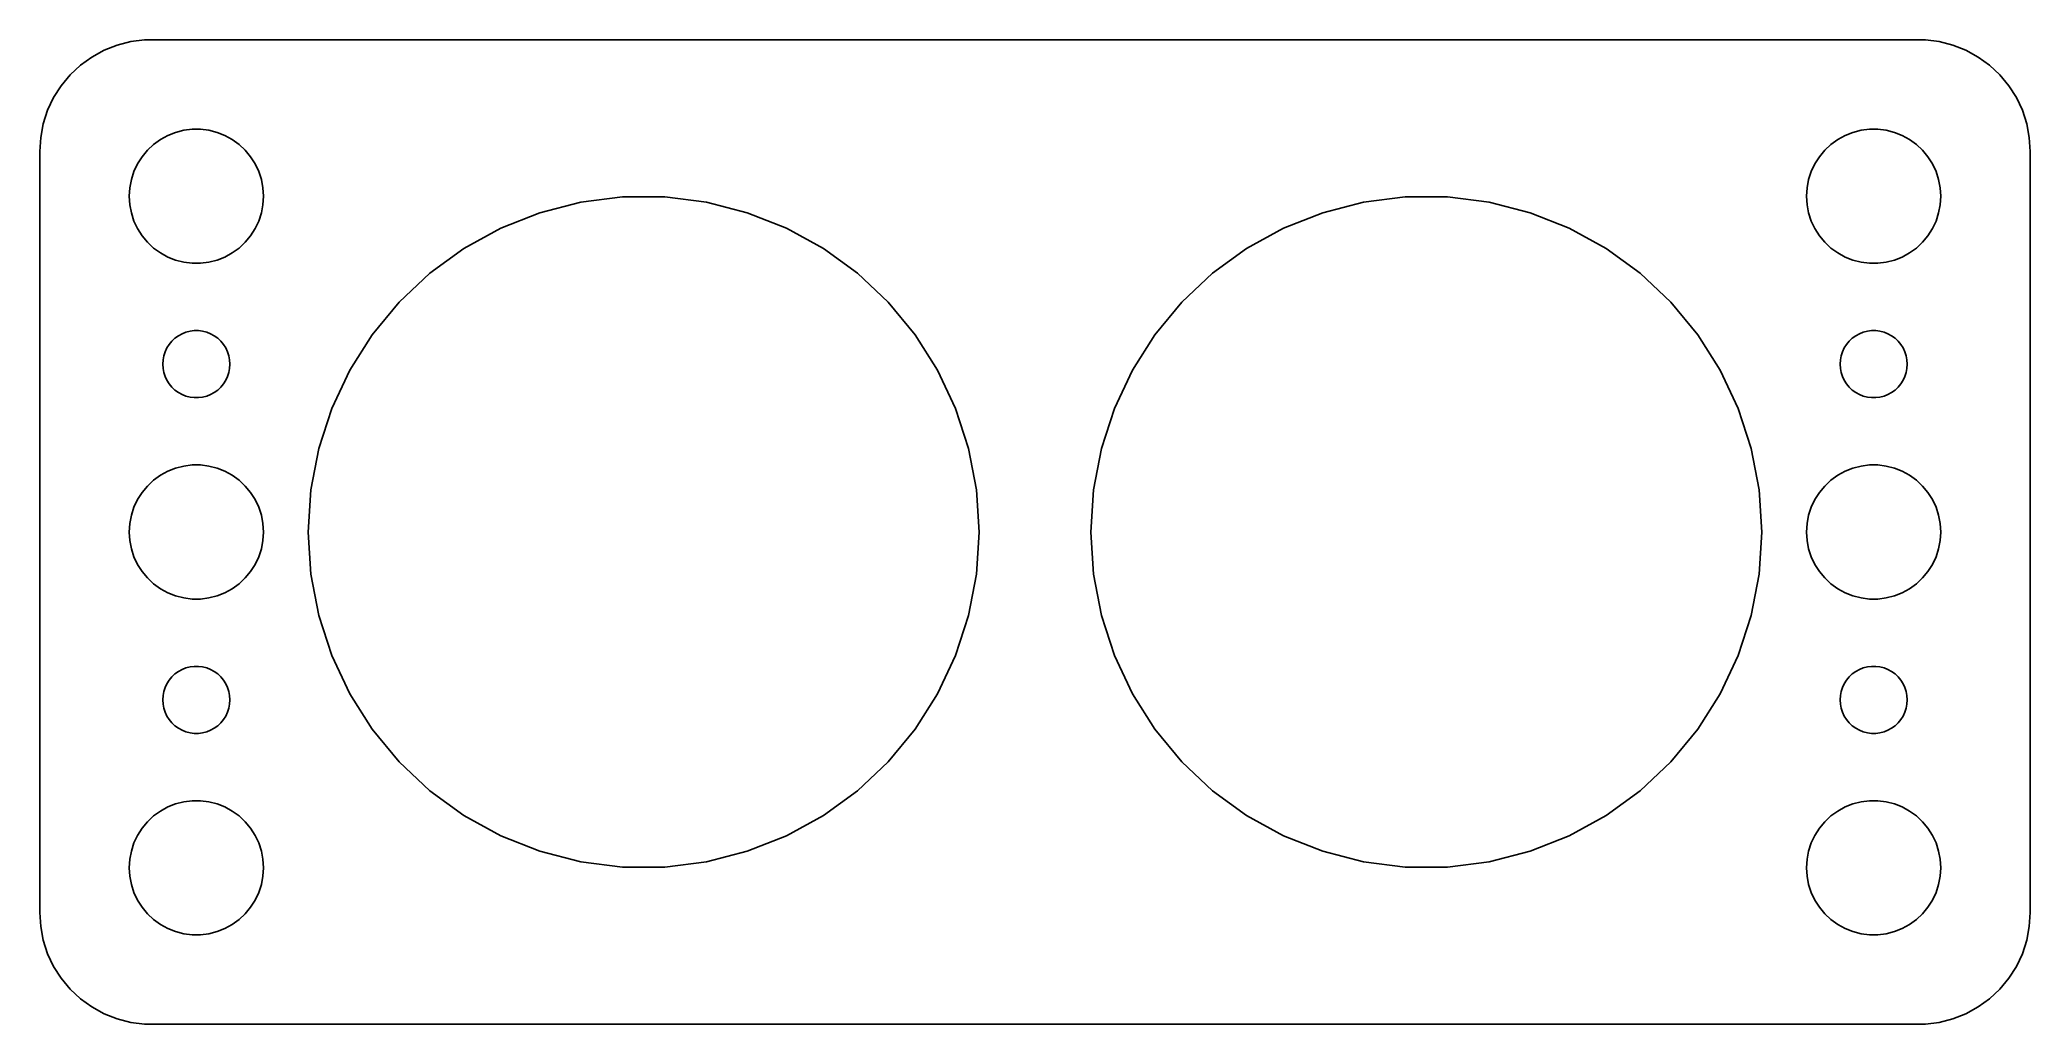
# Model space of a CAD drawing. Header units: metres. Extents: x -44.5 to 44.5, y -22 to 22.
import ezdxf

# ---------------------------------------------------------------- set-up
doc = ezdxf.new("R2010")
doc.units = ezdxf.units.M

msp = doc.modelspace()

# ---------------------------------------------------------------- linework, layer by layer
for p, q in [((-41.6289, 21.5241), (-42.1791, 21.2216)), ((-41.0451, 21.7553), (-41.6289, 21.5241)), ((-40.4369, 21.9114), (-41.0451, 21.7553)), ((-39.8139, 21.9901), (-40.4369, 21.9114)), ((39.8139, 21.9901), (-39.8139, 21.9901)), ((40.4369, 21.9114), (39.8139, 21.9901)), ((41.0451, 21.7553), (40.4369, 21.9114)), ((41.6289, 21.5241), (41.0451, 21.7553)), ((42.1791, 21.2216), (41.6289, 21.5241)), ((-42.6871, 20.8526), (-43.1448, 20.4227)), ((-42.1791, 21.2216), (-42.6871, 20.8526)), ((42.6871, 20.8526), (42.1791, 21.2216)), ((43.1448, 20.4227), (42.6871, 20.8526)), ((-43.5451, 19.9389), (-43.8815, 19.4088)), ((-43.1448, 20.4227), (-43.5451, 19.9389)), ((43.5451, 19.9389), (43.1448, 20.4227)), ((43.8815, 19.4088), (43.5451, 19.9389)), ((-44.1489, 18.8406), (-44.3429, 18.2434)), ((-43.8815, 19.4088), (-44.1489, 18.8406)), ((44.1489, 18.8406), (43.8815, 19.4088)), ((44.3429, 18.2434), (44.1489, 18.8406)), ((-44.3429, 18.2434), (-44.4606, 17.6267)), ((-38.7773, 17.7145), (-38.427, 17.8532)), ((-38.427, 17.8532), (-38.0621, 17.9469)), ((-38.0621, 17.9469), (-37.6884, 17.9941)), ((-37.6884, 17.9941), (-37.3116, 17.9941)), ((-37.3116, 17.9941), (-36.9379, 17.9469)), ((-36.9379, 17.9469), (-36.5729, 17.8532)), ((-36.5729, 17.8532), (-36.2227, 17.7145)), ((36.2227, 17.7145), (36.5729, 17.8532)), ((36.5729, 17.8532), (36.9379, 17.9469)), ((36.9379, 17.9469), (37.3116, 17.9941)), ((37.3116, 17.9941), (37.6884, 17.9941)), ((37.6884, 17.9941), (38.0621, 17.9469)), ((38.0621, 17.9469), (38.427, 17.8532)), ((38.427, 17.8532), (38.7773, 17.7145)), ((44.4606, 17.6267), (44.3429, 18.2434)), ((-44.4606, 17.6267), (-44.5, 17)), ((-44.5, 17), (-44.5, -17)), ((-39.927, 16.7634), (-39.6869, 17.0536)), ((-39.6869, 17.0536), (-39.4123, 17.3115)), ((-39.4123, 17.3115), (-39.1075, 17.533)), ((-39.1075, 17.533), (-38.7773, 17.7145)), ((-36.2227, 17.7145), (-35.8925, 17.533)), ((-35.8925, 17.533), (-35.5877, 17.3115)), ((-35.5877, 17.3115), (-35.3131, 17.0536)), ((-35.3131, 17.0536), (-35.0729, 16.7634)), ((35.0729, 16.7634), (35.3131, 17.0536)), ((35.3131, 17.0536), (35.5877, 17.3115)), ((35.5877, 17.3115), (35.8925, 17.533)), ((35.8925, 17.533), (36.2227, 17.7145)), ((38.7773, 17.7145), (39.1075, 17.533)), ((39.1075, 17.533), (39.4123, 17.3115)), ((39.4123, 17.3115), (39.6869, 17.0536)), ((39.6869, 17.0536), (39.927, 16.7634)), ((44.5, 17), (44.4606, 17.6267)), ((44.5, -17), (44.5, 17)), ((-40.4057, 15.7461), (-40.2893, 16.1044)), ((-40.2893, 16.1044), (-40.1289, 16.4453)), ((-40.1289, 16.4453), (-39.927, 16.7634)), ((-35.0729, 16.7634), (-34.8711, 16.4453)), ((-34.8711, 16.4453), (-34.7107, 16.1044)), ((-34.7107, 16.1044), (-34.5942, 15.7461)), ((34.5942, 15.7461), (34.7107, 16.1044)), ((34.7107, 16.1044), (34.8711, 16.4453)), ((34.8711, 16.4453), (35.0729, 16.7634)), ((39.927, 16.7634), (40.1289, 16.4453)), ((40.1289, 16.4453), (40.2893, 16.1044)), ((40.2893, 16.1044), (40.4057, 15.7461)), ((-40.5, 15), (-40.4763, 15.376)), ((-40.4763, 15.376), (-40.4057, 15.7461)), ((-34.5942, 15.7461), (-34.5237, 15.376)), ((-34.5237, 15.376), (-34.5, 15)), ((34.5, 15), (34.5237, 15.376)), ((34.5237, 15.376), (34.5942, 15.7461)), ((40.4057, 15.7461), (40.4763, 15.376)), ((40.4763, 15.376), (40.5, 15)), ((-40.4763, 14.624), (-40.5, 15)), ((-40.4057, 14.2539), (-40.4763, 14.624)), ((-40.2893, 13.8956), (-40.4057, 14.2539)), ((-34.5942, 14.2539), (-34.7107, 13.8956)), ((-34.5237, 14.624), (-34.5942, 14.2539)), ((-34.5, 15), (-34.5237, 14.624)), ((-23.8867, 13.5724), (-22.1353, 14.2658)), ((-22.1353, 14.2658), (-20.3107, 14.7343)), ((-20.3107, 14.7343), (-18.4418, 14.9704)), ((-18.4418, 14.9704), (-16.5581, 14.9704)), ((-16.5581, 14.9704), (-14.6893, 14.7343)), ((-14.6893, 14.7343), (-12.8647, 14.2658)), ((-12.8647, 14.2658), (-11.1133, 13.5724)), ((11.1133, 13.5724), (12.8647, 14.2658)), ((12.8647, 14.2658), (14.6893, 14.7343)), ((14.6893, 14.7343), (16.5581, 14.9704)), ((16.5581, 14.9704), (18.4418, 14.9704)), ((18.4418, 14.9704), (20.3107, 14.7343)), ((20.3107, 14.7343), (22.1353, 14.2658)), ((22.1353, 14.2658), (23.8867, 13.5724)), ((34.5237, 14.624), (34.5, 15)), ((34.5942, 14.2539), (34.5237, 14.624)), ((34.7107, 13.8956), (34.5942, 14.2539)), ((40.4057, 14.2539), (40.2893, 13.8956)), ((40.4763, 14.624), (40.4057, 14.2539)), ((40.5, 15), (40.4763, 14.624)), ((-40.1289, 13.5547), (-40.2893, 13.8956)), ((-39.927, 13.2366), (-40.1289, 13.5547)), ((-34.8711, 13.5547), (-35.0729, 13.2366)), ((-34.7107, 13.8956), (-34.8711, 13.5547)), ((-25.5374, 12.6649), (-23.8867, 13.5724)), ((-11.1133, 13.5724), (-9.46259, 12.6649)), ((9.46259, 12.6649), (11.1133, 13.5724)), ((23.8867, 13.5724), (25.5374, 12.6649)), ((34.8711, 13.5547), (34.7107, 13.8956)), ((35.0729, 13.2366), (34.8711, 13.5547)), ((40.1289, 13.5547), (39.927, 13.2366)), ((40.2893, 13.8956), (40.1289, 13.5547)), ((-39.6869, 12.9464), (-39.927, 13.2366)), ((-39.4123, 12.6884), (-39.6869, 12.9464)), ((-39.1075, 12.467), (-39.4123, 12.6884)), ((-38.7773, 12.2855), (-39.1075, 12.467)), ((-35.8925, 12.467), (-36.2227, 12.2855)), ((-35.5877, 12.6884), (-35.8925, 12.467)), ((-35.3131, 12.9464), (-35.5877, 12.6884)), ((-35.0729, 13.2366), (-35.3131, 12.9464)), ((-27.0614, 11.5577), (-25.5374, 12.6649)), ((-9.46259, 12.6649), (-7.93863, 11.5577)), ((7.93863, 11.5577), (9.46259, 12.6649)), ((25.5374, 12.6649), (27.0614, 11.5577)), ((35.3131, 12.9464), (35.0729, 13.2366)), ((35.5877, 12.6884), (35.3131, 12.9464)), ((35.8925, 12.467), (35.5877, 12.6884)), ((36.2227, 12.2855), (35.8925, 12.467)), ((39.1075, 12.467), (38.7773, 12.2855)), ((39.4123, 12.6884), (39.1075, 12.467)), ((39.6869, 12.9464), (39.4123, 12.6884)), ((39.927, 13.2366), (39.6869, 12.9464)), ((-38.427, 12.1468), (-38.7773, 12.2855)), ((-38.0621, 12.0531), (-38.427, 12.1468)), ((-37.6884, 12.0059), (-38.0621, 12.0531)), ((-37.3116, 12.0059), (-37.6884, 12.0059)), ((-36.9379, 12.0531), (-37.3116, 12.0059)), ((-36.5729, 12.1468), (-36.9379, 12.0531)), ((-36.2227, 12.2855), (-36.5729, 12.1468)), ((36.5729, 12.1468), (36.2227, 12.2855)), ((36.9379, 12.0531), (36.5729, 12.1468)), ((37.3116, 12.0059), (36.9379, 12.0531)), ((37.6884, 12.0059), (37.3116, 12.0059)), ((38.0621, 12.0531), (37.6884, 12.0059)), ((38.427, 12.1468), (38.0621, 12.0531)), ((38.7773, 12.2855), (38.427, 12.1468)), ((-28.4345, 10.2682), (-27.0614, 11.5577)), ((-7.93863, 11.5577), (-6.56546, 10.2682)), ((6.56546, 10.2682), (7.93863, 11.5577)), ((27.0614, 11.5577), (28.4345, 10.2682)), ((-29.6353, 8.81677), (-28.4345, 10.2682)), ((-6.56546, 10.2682), (-5.36473, 8.81677)), ((5.36473, 8.81677), (6.56546, 10.2682)), ((28.4345, 10.2682), (29.6353, 8.81677)), ((-38.1387, 8.85724), (-37.9635, 8.92657)), ((-37.9635, 8.92657), (-37.7811, 8.97342)), ((-37.7811, 8.97342), (-37.5942, 8.99704)), ((-37.5942, 8.99704), (-37.4058, 8.99704)), ((-37.4058, 8.99704), (-37.2189, 8.97342)), ((-37.2189, 8.97342), (-37.0365, 8.92657)), ((-37.0365, 8.92657), (-36.8613, 8.85724)), ((36.8613, 8.85724), (37.0365, 8.92657)), ((37.0365, 8.92657), (37.2189, 8.97342)), ((37.2189, 8.97342), (37.4058, 8.99704)), ((37.4058, 8.99704), (37.5942, 8.99704)), ((37.5942, 8.99704), (37.7811, 8.97342)), ((37.7811, 8.97342), (37.9635, 8.92657)), ((37.9635, 8.92657), (38.1387, 8.85724)), ((-38.9529, 7.87303), (-38.8947, 8.05219)), ((-38.8947, 8.05219), (-38.8145, 8.22263)), ((-38.8145, 8.22263), (-38.7135, 8.38167)), ((-38.7135, 8.38167), (-38.5934, 8.52681)), ((-38.5934, 8.52681), (-38.4561, 8.65576)), ((-38.4561, 8.65576), (-38.3037, 8.76648)), ((-38.3037, 8.76648), (-38.1387, 8.85724)), ((-36.8613, 8.85724), (-36.6963, 8.76648)), ((-36.6963, 8.76648), (-36.5439, 8.65576)), ((-36.5439, 8.65576), (-36.4065, 8.52681)), ((-36.4065, 8.52681), (-36.2865, 8.38167)), ((-36.2865, 8.38167), (-36.1855, 8.22263)), ((-36.1855, 8.22263), (-36.1053, 8.05219)), ((-36.1053, 8.05219), (-36.0471, 7.87303)), ((-30.6446, 7.2263), (-29.6353, 8.81677)), ((-5.36473, 8.81677), (-4.35539, 7.2263)), ((4.35539, 7.2263), (5.36473, 8.81677)), ((29.6353, 8.81677), (30.6446, 7.2263)), ((36.0471, 7.87303), (36.1053, 8.05219)), ((36.1053, 8.05219), (36.1855, 8.22263)), ((36.1855, 8.22263), (36.2865, 8.38167)), ((36.2865, 8.38167), (36.4065, 8.52681)), ((36.4065, 8.52681), (36.5439, 8.65576)), ((36.5439, 8.65576), (36.6963, 8.76648)), ((36.6963, 8.76648), (36.8613, 8.85724)), ((38.1387, 8.85724), (38.3037, 8.76648)), ((38.3037, 8.76648), (38.4561, 8.65576)), ((38.4561, 8.65576), (38.5934, 8.52681)), ((38.5934, 8.52681), (38.7135, 8.38167)), ((38.7135, 8.38167), (38.8145, 8.22263)), ((38.8145, 8.22263), (38.8947, 8.05219)), ((38.8947, 8.05219), (38.9529, 7.87303)), ((-39, 7.5), (-38.9882, 7.68799)), ((-38.9882, 7.312), (-39, 7.5)), ((-38.9882, 7.68799), (-38.9529, 7.87303)), ((-38.9529, 7.12695), (-38.9882, 7.312)), ((-38.8947, 6.9478), (-38.9529, 7.12695)), ((-36.0471, 7.12695), (-36.1053, 6.9478)), ((-36.0471, 7.87303), (-36.0118, 7.68799)), ((-36.0118, 7.312), (-36.0471, 7.12695)), ((-36.0118, 7.68799), (-36, 7.5)), ((-36, 7.5), (-36.0118, 7.312)), ((-31.4466, 5.52187), (-30.6446, 7.2263)), ((-4.35539, 7.2263), (-3.55334, 5.52187)), ((3.55334, 5.52187), (4.35539, 7.2263)), ((30.6446, 7.2263), (31.4466, 5.52187)), ((36, 7.5), (36.0118, 7.68799)), ((36.0118, 7.312), (36, 7.5)), ((36.0118, 7.68799), (36.0471, 7.87303)), ((36.0471, 7.12695), (36.0118, 7.312)), ((36.1053, 6.9478), (36.0471, 7.12695)), ((38.9529, 7.12695), (38.8947, 6.9478)), ((38.9529, 7.87303), (38.9882, 7.68799)), ((38.9882, 7.312), (38.9529, 7.12695)), ((38.9882, 7.68799), (39, 7.5)), ((39, 7.5), (38.9882, 7.312)), ((-38.8145, 6.77736), (-38.8947, 6.9478)), ((-38.7135, 6.61832), (-38.8145, 6.77736)), ((-38.5934, 6.47318), (-38.7135, 6.61832)), ((-38.4561, 6.34422), (-38.5934, 6.47318)), ((-38.3037, 6.23351), (-38.4561, 6.34422)), ((-38.1387, 6.14275), (-38.3037, 6.23351)), ((-36.6963, 6.23351), (-36.8613, 6.14275)), ((-36.5439, 6.34422), (-36.6963, 6.23351)), ((-36.4065, 6.47318), (-36.5439, 6.34422)), ((-36.2865, 6.61832), (-36.4065, 6.47318)), ((-36.1855, 6.77736), (-36.2865, 6.61832)), ((-36.1053, 6.9478), (-36.1855, 6.77736)), ((36.1855, 6.77736), (36.1053, 6.9478)), ((36.2865, 6.61832), (36.1855, 6.77736)), ((36.4065, 6.47318), (36.2865, 6.61832)), ((36.5439, 6.34422), (36.4065, 6.47318)), ((36.6963, 6.23351), (36.5439, 6.34422)), ((36.8613, 6.14275), (36.6963, 6.23351)), ((38.3037, 6.23351), (38.1387, 6.14275)), ((38.4561, 6.34422), (38.3037, 6.23351)), ((38.5934, 6.47318), (38.4561, 6.34422)), ((38.7135, 6.61832), (38.5934, 6.47318)), ((38.8145, 6.77736), (38.7135, 6.61832)), ((38.8947, 6.9478), (38.8145, 6.77736)), ((-37.9635, 6.07341), (-38.1387, 6.14275)), ((-37.7811, 6.02657), (-37.9635, 6.07341)), ((-37.5942, 6.00294), (-37.7811, 6.02657)), ((-37.4058, 6.00294), (-37.5942, 6.00294)), ((-37.2189, 6.02657), (-37.4058, 6.00294)), ((-37.0365, 6.07341), (-37.2189, 6.02657)), ((-36.8613, 6.14275), (-37.0365, 6.07341)), ((-32.0287, 3.73035), (-31.4466, 5.52187)), ((-3.55334, 5.52187), (-2.97125, 3.73035)), ((2.97125, 3.73035), (3.55334, 5.52187)), ((31.4466, 5.52187), (32.0287, 3.73035)), ((37.0365, 6.07341), (36.8613, 6.14275)), ((37.2189, 6.02657), (37.0365, 6.07341)), ((37.4058, 6.00294), (37.2189, 6.02657)), ((37.5942, 6.00294), (37.4058, 6.00294)), ((37.7811, 6.02657), (37.5942, 6.00294)), ((37.9635, 6.07341), (37.7811, 6.02657)), ((38.1387, 6.14275), (37.9635, 6.07341)), ((-32.3817, 1.87999), (-32.0287, 3.73035)), ((-2.97125, 3.73035), (-2.61827, 1.87999)), ((2.61827, 1.87999), (2.97125, 3.73035)), ((32.0287, 3.73035), (32.3817, 1.87999)), ((-39.1075, 2.53297), (-38.7773, 2.71448)), ((-38.7773, 2.71448), (-38.427, 2.85316)), ((-38.427, 2.85316), (-38.0621, 2.94685)), ((-38.0621, 2.94685), (-37.6884, 2.99408)), ((-37.6884, 2.99408), (-37.3116, 2.99408)), ((-37.3116, 2.99408), (-36.9379, 2.94685)), ((-36.9379, 2.94685), (-36.5729, 2.85316)), ((-36.5729, 2.85316), (-36.2227, 2.71448)), ((-36.2227, 2.71448), (-35.8925, 2.53297)), ((35.8925, 2.53297), (36.2227, 2.71448)), ((36.2227, 2.71448), (36.5729, 2.85316)), ((36.5729, 2.85316), (36.9379, 2.94685)), ((36.9379, 2.94685), (37.3116, 2.99408)), ((37.3116, 2.99408), (37.6884, 2.99408)), ((37.6884, 2.99408), (38.0621, 2.94685)), ((38.0621, 2.94685), (38.427, 2.85316)), ((38.427, 2.85316), (38.7773, 2.71448)), ((38.7773, 2.71448), (39.1075, 2.53297)), ((-39.927, 1.76335), (-39.6869, 2.05363)), ((-39.6869, 2.05363), (-39.4123, 2.31154)), ((-39.4123, 2.31154), (-39.1075, 2.53297)), ((-35.8925, 2.53297), (-35.5877, 2.31154)), ((-35.5877, 2.31154), (-35.3131, 2.05363)), ((-35.3131, 2.05363), (-35.0729, 1.76335)), ((-32.5, 0), (-32.3817, 1.87999)), ((-2.61827, 1.87999), (-2.5, 0)), ((2.5, 0), (2.61827, 1.87999)), ((32.3817, 1.87999), (32.5, 0)), ((35.0729, 1.76335), (35.3131, 2.05363)), ((35.3131, 2.05363), (35.5877, 2.31154)), ((35.5877, 2.31154), (35.8925, 2.53297)), ((39.1075, 2.53297), (39.4123, 2.31154)), ((39.4123, 2.31154), (39.6869, 2.05363)), ((39.6869, 2.05363), (39.927, 1.76335)), ((-40.4057, 0.74606), (-40.2893, 1.10437)), ((-40.2893, 1.10437), (-40.1289, 1.44525)), ((-40.1289, 1.44525), (-39.927, 1.76335)), ((-35.0729, 1.76335), (-34.8711, 1.44525)), ((-34.8711, 1.44525), (-34.7107, 1.10437)), ((-34.7107, 1.10437), (-34.5942, 0.74606)), ((34.5942, 0.74606), (34.7107, 1.10437)), ((34.7107, 1.10437), (34.8711, 1.44525)), ((34.8711, 1.44525), (35.0729, 1.76335)), ((39.927, 1.76335), (40.1289, 1.44525)), ((40.1289, 1.44525), (40.2893, 1.10437)), ((40.2893, 1.10437), (40.4057, 0.74606)), ((-40.5, 0), (-40.4763, 0.37599)), ((-40.4763, -0.37599), (-40.5, 0)), ((-40.4763, 0.37599), (-40.4057, 0.74606)), ((-34.5942, 0.74606), (-34.5237, 0.37599)), ((-34.5237, 0.37599), (-34.5, 0)), ((-34.5, 0), (-34.5237, -0.37599)), ((-32.3817, -1.87999), (-32.5, 0)), ((-2.5, 0), (-2.61827, -1.87999)), ((2.61827, -1.87999), (2.5, 0)), ((32.5, 0), (32.3817, -1.87999)), ((34.5, 0), (34.5237, 0.37599)), ((34.5237, -0.37599), (34.5, 0)), ((34.5237, 0.37599), (34.5942, 0.74606)), ((40.4057, 0.74606), (40.4763, 0.37599)), ((40.4763, 0.37599), (40.5, 0)), ((40.5, 0), (40.4763, -0.37599)), ((-40.4057, -0.74606), (-40.4763, -0.37599)), ((-40.2893, -1.10437), (-40.4057, -0.74606)), ((-34.5942, -0.74606), (-34.7107, -1.10437)), ((-34.5237, -0.37599), (-34.5942, -0.74606)), ((34.5942, -0.74606), (34.5237, -0.37599)), ((34.7107, -1.10437), (34.5942, -0.74606)), ((40.4057, -0.74606), (40.2893, -1.10437)), ((40.4763, -0.37599), (40.4057, -0.74606)), ((-40.1289, -1.44525), (-40.2893, -1.10437)), ((-39.927, -1.76335), (-40.1289, -1.44525)), ((-39.6869, -2.05363), (-39.927, -1.76335)), ((-35.0729, -1.76335), (-35.3131, -2.05363)), ((-34.8711, -1.44525), (-35.0729, -1.76335)), ((-34.7107, -1.10437), (-34.8711, -1.44525)), ((34.8711, -1.44525), (34.7107, -1.10437)), ((35.0729, -1.76335), (34.8711, -1.44525)), ((35.3131, -2.05363), (35.0729, -1.76335)), ((39.927, -1.76335), (39.6869, -2.05363)), ((40.1289, -1.44525), (39.927, -1.76335)), ((40.2893, -1.10437), (40.1289, -1.44525)), ((-39.4123, -2.31154), (-39.6869, -2.05363)), ((-39.1075, -2.53297), (-39.4123, -2.31154)), ((-38.7773, -2.71448), (-39.1075, -2.53297)), ((-35.8925, -2.53297), (-36.2227, -2.71448)), ((-35.5877, -2.31154), (-35.8925, -2.53297)), ((-35.3131, -2.05363), (-35.5877, -2.31154)), ((-32.0287, -3.73035), (-32.3817, -1.87999)), ((-2.61827, -1.87999), (-2.97125, -3.73035)), ((2.97125, -3.73035), (2.61827, -1.87999)), ((32.3817, -1.87999), (32.0287, -3.73035)), ((35.5877, -2.31154), (35.3131, -2.05363)), ((35.8925, -2.53297), (35.5877, -2.31154)), ((36.2227, -2.71448), (35.8925, -2.53297)), ((39.1075, -2.53297), (38.7773, -2.71448)), ((39.4123, -2.31154), (39.1075, -2.53297)), ((39.6869, -2.05363), (39.4123, -2.31154)), ((-38.427, -2.85316), (-38.7773, -2.71448)), ((-38.0621, -2.94685), (-38.427, -2.85316)), ((-37.6884, -2.99408), (-38.0621, -2.94685)), ((-37.3116, -2.99408), (-37.6884, -2.99408)), ((-36.9379, -2.94685), (-37.3116, -2.99408)), ((-36.5729, -2.85316), (-36.9379, -2.94685)), ((-36.2227, -2.71448), (-36.5729, -2.85316)), ((36.5729, -2.85316), (36.2227, -2.71448)), ((36.9379, -2.94685), (36.5729, -2.85316)), ((37.3116, -2.99408), (36.9379, -2.94685)), ((37.6884, -2.99408), (37.3116, -2.99408)), ((38.0621, -2.94685), (37.6884, -2.99408)), ((38.427, -2.85316), (38.0621, -2.94685)), ((38.7773, -2.71448), (38.427, -2.85316)), ((-31.4466, -5.52187), (-32.0287, -3.73035)), ((-2.97125, -3.73035), (-3.55334, -5.52187)), ((3.55334, -5.52187), (2.97125, -3.73035)), ((32.0287, -3.73035), (31.4466, -5.52187)), ((-38.3037, -6.23351), (-38.1387, -6.14275)), ((-38.1387, -6.14275), (-37.9635, -6.07341)), ((-37.9635, -6.07341), (-37.7811, -6.02657)), ((-37.7811, -6.02657), (-37.5942, -6.00294)), ((-37.5942, -6.00294), (-37.4058, -6.00294)), ((-37.4058, -6.00294), (-37.2189, -6.02657)), ((-37.2189, -6.02657), (-37.0365, -6.07341)), ((-37.0365, -6.07341), (-36.8613, -6.14275)), ((-36.8613, -6.14275), (-36.6963, -6.23351)), ((-30.6446, -7.2263), (-31.4466, -5.52187)), ((-3.55334, -5.52187), (-4.35539, -7.2263)), ((4.35539, -7.2263), (3.55334, -5.52187)), ((31.4466, -5.52187), (30.6446, -7.2263)), ((36.6963, -6.23351), (36.8613, -6.14275)), ((36.8613, -6.14275), (37.0365, -6.07341)), ((37.0365, -6.07341), (37.2189, -6.02657)), ((37.2189, -6.02657), (37.4058, -6.00294)), ((37.4058, -6.00294), (37.5942, -6.00294)), ((37.5942, -6.00294), (37.7811, -6.02657)), ((37.7811, -6.02657), (37.9635, -6.07341)), ((37.9635, -6.07341), (38.1387, -6.14275)), ((38.1387, -6.14275), (38.3037, -6.23351)), ((-38.9529, -7.12695), (-38.8947, -6.9478)), ((-38.8947, -6.9478), (-38.8145, -6.77736)), ((-38.8145, -6.77736), (-38.7135, -6.61832)), ((-38.7135, -6.61832), (-38.5934, -6.47318)), ((-38.5934, -6.47318), (-38.4561, -6.34422)), ((-38.4561, -6.34422), (-38.3037, -6.23351)), ((-36.6963, -6.23351), (-36.5439, -6.34422)), ((-36.5439, -6.34422), (-36.4065, -6.47318)), ((-36.4065, -6.47318), (-36.2865, -6.61832)), ((-36.2865, -6.61832), (-36.1855, -6.77736)), ((-36.1855, -6.77736), (-36.1053, -6.9478)), ((-36.1053, -6.9478), (-36.0471, -7.12695)), ((36.0471, -7.12695), (36.1053, -6.9478)), ((36.1053, -6.9478), (36.1855, -6.77736)), ((36.1855, -6.77736), (36.2865, -6.61832)), ((36.2865, -6.61832), (36.4065, -6.47318)), ((36.4065, -6.47318), (36.5439, -6.34422)), ((36.5439, -6.34422), (36.6963, -6.23351)), ((38.3037, -6.23351), (38.4561, -6.34422)), ((38.4561, -6.34422), (38.5934, -6.47318)), ((38.5934, -6.47318), (38.7135, -6.61832)), ((38.7135, -6.61832), (38.8145, -6.77736)), ((38.8145, -6.77736), (38.8947, -6.9478)), ((38.8947, -6.9478), (38.9529, -7.12695)), ((-39, -7.5), (-38.9882, -7.312)), ((-38.9882, -7.68799), (-39, -7.5)), ((-38.9882, -7.312), (-38.9529, -7.12695)), ((-38.9529, -7.87303), (-38.9882, -7.68799)), ((-38.8947, -8.05219), (-38.9529, -7.87303)), ((-36.0471, -7.87303), (-36.1053, -8.05219)), ((-36.0471, -7.12695), (-36.0118, -7.312)), ((-36.0118, -7.68799), (-36.0471, -7.87303)), ((-36.0118, -7.312), (-36, -7.5)), ((-36, -7.5), (-36.0118, -7.68799)), ((-29.6353, -8.81677), (-30.6446, -7.2263)), ((-4.35539, -7.2263), (-5.36473, -8.81677)), ((5.36473, -8.81677), (4.35539, -7.2263)), ((30.6446, -7.2263), (29.6353, -8.81677)), ((36, -7.5), (36.0118, -7.312)), ((36.0118, -7.68799), (36, -7.5)), ((36.0118, -7.312), (36.0471, -7.12695)), ((36.0471, -7.87303), (36.0118, -7.68799)), ((36.1053, -8.05219), (36.0471, -7.87303)), ((38.9529, -7.87303), (38.8947, -8.05219)), ((38.9529, -7.12695), (38.9882, -7.312)), ((38.9882, -7.68799), (38.9529, -7.87303)), ((38.9882, -7.312), (39, -7.5)), ((39, -7.5), (38.9882, -7.68799)), ((-38.8145, -8.22263), (-38.8947, -8.05219)), ((-38.7135, -8.38167), (-38.8145, -8.22263)), ((-38.5934, -8.52681), (-38.7135, -8.38167)), ((-38.4561, -8.65576), (-38.5934, -8.52681)), ((-38.3037, -8.76648), (-38.4561, -8.65576)), ((-38.1387, -8.85724), (-38.3037, -8.76648)), ((-37.9635, -8.92657), (-38.1387, -8.85724)), ((-36.8613, -8.85724), (-37.0365, -8.92657)), ((-36.6963, -8.76648), (-36.8613, -8.85724)), ((-36.5439, -8.65576), (-36.6963, -8.76648)), ((-36.4065, -8.52681), (-36.5439, -8.65576)), ((-36.2865, -8.38167), (-36.4065, -8.52681)), ((-36.1855, -8.22263), (-36.2865, -8.38167)), ((-36.1053, -8.05219), (-36.1855, -8.22263)), ((-28.4345, -10.2682), (-29.6353, -8.81677)), ((-5.36473, -8.81677), (-6.56546, -10.2682)), ((6.56546, -10.2682), (5.36473, -8.81677)), ((29.6353, -8.81677), (28.4345, -10.2682)), ((36.1855, -8.22263), (36.1053, -8.05219)), ((36.2865, -8.38167), (36.1855, -8.22263)), ((36.4065, -8.52681), (36.2865, -8.38167)), ((36.5439, -8.65576), (36.4065, -8.52681)), ((36.6963, -8.76648), (36.5439, -8.65576)), ((36.8613, -8.85724), (36.6963, -8.76648)), ((37.0365, -8.92657), (36.8613, -8.85724)), ((38.1387, -8.85724), (37.9635, -8.92657)), ((38.3037, -8.76648), (38.1387, -8.85724)), ((38.4561, -8.65576), (38.3037, -8.76648)), ((38.5934, -8.52681), (38.4561, -8.65576)), ((38.7135, -8.38167), (38.5934, -8.52681)), ((38.8145, -8.22263), (38.7135, -8.38167)), ((38.8947, -8.05219), (38.8145, -8.22263)), ((-37.7811, -8.97342), (-37.9635, -8.92657)), ((-37.5942, -8.99704), (-37.7811, -8.97342)), ((-37.4058, -8.99704), (-37.5942, -8.99704)), ((-37.2189, -8.97342), (-37.4058, -8.99704)), ((-37.0365, -8.92657), (-37.2189, -8.97342)), ((37.2189, -8.97342), (37.0365, -8.92657)), ((37.4058, -8.99704), (37.2189, -8.97342)), ((37.5942, -8.99704), (37.4058, -8.99704)), ((37.7811, -8.97342), (37.5942, -8.99704)), ((37.9635, -8.92657), (37.7811, -8.97342)), ((-27.0614, -11.5577), (-28.4345, -10.2682)), ((-6.56546, -10.2682), (-7.93863, -11.5577)), ((7.93863, -11.5577), (6.56546, -10.2682)), ((28.4345, -10.2682), (27.0614, -11.5577)), ((-25.5374, -12.6649), (-27.0614, -11.5577)), ((-7.93863, -11.5577), (-9.46259, -12.6649)), ((9.46259, -12.6649), (7.93863, -11.5577)), ((27.0614, -11.5577), (25.5374, -12.6649)), ((-39.1075, -12.467), (-38.7773, -12.2855)), ((-38.7773, -12.2855), (-38.427, -12.1468)), ((-38.427, -12.1468), (-38.0621, -12.0531)), ((-38.0621, -12.0531), (-37.6884, -12.0059)), ((-37.6884, -12.0059), (-37.3116, -12.0059)), ((-37.3116, -12.0059), (-36.9379, -12.0531)), ((-36.9379, -12.0531), (-36.5729, -12.1468)), ((-36.5729, -12.1468), (-36.2227, -12.2855)), ((-36.2227, -12.2855), (-35.8925, -12.467)), ((35.8925, -12.467), (36.2227, -12.2855)), ((36.2227, -12.2855), (36.5729, -12.1468)), ((36.5729, -12.1468), (36.9379, -12.0531)), ((36.9379, -12.0531), (37.3116, -12.0059)), ((37.3116, -12.0059), (37.6884, -12.0059)), ((37.6884, -12.0059), (38.0621, -12.0531)), ((38.0621, -12.0531), (38.427, -12.1468)), ((38.427, -12.1468), (38.7773, -12.2855)), ((38.7773, -12.2855), (39.1075, -12.467)), ((-40.1289, -13.5547), (-39.927, -13.2366)), ((-39.927, -13.2366), (-39.6869, -12.9464)), ((-39.6869, -12.9464), (-39.4123, -12.6884)), ((-39.4123, -12.6884), (-39.1075, -12.467)), ((-35.8925, -12.467), (-35.5877, -12.6884)), ((-35.5877, -12.6884), (-35.3131, -12.9464)), ((-35.3131, -12.9464), (-35.0729, -13.2366)), ((-35.0729, -13.2366), (-34.8711, -13.5547)), ((-23.8867, -13.5724), (-25.5374, -12.6649)), ((-9.46259, -12.6649), (-11.1133, -13.5724)), ((11.1133, -13.5724), (9.46259, -12.6649)), ((25.5374, -12.6649), (23.8867, -13.5724)), ((34.8711, -13.5547), (35.0729, -13.2366)), ((35.0729, -13.2366), (35.3131, -12.9464)), ((35.3131, -12.9464), (35.5877, -12.6884)), ((35.5877, -12.6884), (35.8925, -12.467)), ((39.1075, -12.467), (39.4123, -12.6884)), ((39.4123, -12.6884), (39.6869, -12.9464)), ((39.6869, -12.9464), (39.927, -13.2366)), ((39.927, -13.2366), (40.1289, -13.5547)), ((-40.4057, -14.2539), (-40.2893, -13.8956)), ((-40.2893, -13.8956), (-40.1289, -13.5547)), ((-34.8711, -13.5547), (-34.7107, -13.8956)), ((-34.7107, -13.8956), (-34.5942, -14.2539)), ((-22.1353, -14.2658), (-23.8867, -13.5724)), ((-11.1133, -13.5724), (-12.8647, -14.2658)), ((12.8647, -14.2658), (11.1133, -13.5724)), ((23.8867, -13.5724), (22.1353, -14.2658)), ((34.5942, -14.2539), (34.7107, -13.8956)), ((34.7107, -13.8956), (34.8711, -13.5547)), ((40.1289, -13.5547), (40.2893, -13.8956)), ((40.2893, -13.8956), (40.4057, -14.2539)), ((-40.5, -15), (-40.4763, -14.624)), ((-40.4763, -15.376), (-40.5, -15)), ((-40.4763, -14.624), (-40.4057, -14.2539)), ((-34.5942, -14.2539), (-34.5237, -14.624)), ((-34.5237, -14.624), (-34.5, -15)), ((-34.5, -15), (-34.5237, -15.376)), ((-20.3107, -14.7343), (-22.1353, -14.2658)), ((-18.4418, -14.9704), (-20.3107, -14.7343)), ((-16.5581, -14.9704), (-18.4418, -14.9704)), ((-14.6893, -14.7343), (-16.5581, -14.9704)), ((-12.8647, -14.2658), (-14.6893, -14.7343)), ((14.6893, -14.7343), (12.8647, -14.2658)), ((16.5581, -14.9704), (14.6893, -14.7343)), ((18.4418, -14.9704), (16.5581, -14.9704)), ((20.3107, -14.7343), (18.4418, -14.9704)), ((22.1353, -14.2658), (20.3107, -14.7343)), ((34.5, -15), (34.5237, -14.624)), ((34.5237, -15.376), (34.5, -15)), ((34.5237, -14.624), (34.5942, -14.2539)), ((40.4057, -14.2539), (40.4763, -14.624)), ((40.4763, -14.624), (40.5, -15)), ((40.5, -15), (40.4763, -15.376)), ((-40.4057, -15.7461), (-40.4763, -15.376)), ((-40.2893, -16.1044), (-40.4057, -15.7461)), ((-34.5942, -15.7461), (-34.7107, -16.1044)), ((-34.5237, -15.376), (-34.5942, -15.7461)), ((34.5942, -15.7461), (34.5237, -15.376)), ((34.7107, -16.1044), (34.5942, -15.7461)), ((40.4057, -15.7461), (40.2893, -16.1044)), ((40.4763, -15.376), (40.4057, -15.7461)), ((-40.1289, -16.4453), (-40.2893, -16.1044)), ((-39.927, -16.7634), (-40.1289, -16.4453)), ((-39.6869, -17.0536), (-39.927, -16.7634)), ((-35.0729, -16.7634), (-35.3131, -17.0536)), ((-34.8711, -16.4453), (-35.0729, -16.7634)), ((-34.7107, -16.1044), (-34.8711, -16.4453)), ((34.8711, -16.4453), (34.7107, -16.1044)), ((35.0729, -16.7634), (34.8711, -16.4453)), ((35.3131, -17.0536), (35.0729, -16.7634)), ((39.927, -16.7634), (39.6869, -17.0536)), ((40.1289, -16.4453), (39.927, -16.7634)), ((40.2893, -16.1044), (40.1289, -16.4453)), ((-44.5, -17), (-44.4606, -17.6267)), ((-44.4606, -17.6267), (-44.3429, -18.2434)), ((-39.4123, -17.3115), (-39.6869, -17.0536)), ((-39.1075, -17.533), (-39.4123, -17.3115)), ((-38.7773, -17.7145), (-39.1075, -17.533)), ((-38.427, -17.8532), (-38.7773, -17.7145)), ((-36.2227, -17.7145), (-36.5729, -17.8532)), ((-35.8925, -17.533), (-36.2227, -17.7145)), ((-35.5877, -17.3115), (-35.8925, -17.533)), ((-35.3131, -17.0536), (-35.5877, -17.3115)), ((35.5877, -17.3115), (35.3131, -17.0536)), ((35.8925, -17.533), (35.5877, -17.3115)), ((36.2227, -17.7145), (35.8925, -17.533)), ((36.5729, -17.8532), (36.2227, -17.7145)), ((38.7773, -17.7145), (38.427, -17.8532)), ((39.1075, -17.533), (38.7773, -17.7145)), ((39.4123, -17.3115), (39.1075, -17.533)), ((39.6869, -17.0536), (39.4123, -17.3115)), ((44.3429, -18.2434), (44.4606, -17.6267)), ((44.4606, -17.6267), (44.5, -17)), ((-44.3429, -18.2434), (-44.1489, -18.8406)), ((-38.0621, -17.9469), (-38.427, -17.8532)), ((-37.6884, -17.9941), (-38.0621, -17.9469)), ((-37.3116, -17.9941), (-37.6884, -17.9941)), ((-36.9379, -17.9469), (-37.3116, -17.9941)), ((-36.5729, -17.8532), (-36.9379, -17.9469)), ((36.9379, -17.9469), (36.5729, -17.8532)), ((37.3116, -17.9941), (36.9379, -17.9469)), ((37.6884, -17.9941), (37.3116, -17.9941)), ((38.0621, -17.9469), (37.6884, -17.9941)), ((38.427, -17.8532), (38.0621, -17.9469)), ((44.1489, -18.8406), (44.3429, -18.2434)), ((-44.1489, -18.8406), (-43.8815, -19.4088)), ((-43.8815, -19.4088), (-43.5451, -19.9389)), ((43.5451, -19.9389), (43.8815, -19.4088)), ((43.8815, -19.4088), (44.1489, -18.8406)), ((-43.5451, -19.9389), (-43.1448, -20.4227)), ((-43.1448, -20.4227), (-42.6871, -20.8526)), ((42.6871, -20.8526), (43.1448, -20.4227)), ((43.1448, -20.4227), (43.5451, -19.9389)), ((-42.6871, -20.8526), (-42.1791, -21.2216)), ((-42.1791, -21.2216), (-41.6289, -21.5241)), ((41.6289, -21.5241), (42.1791, -21.2216)), ((42.1791, -21.2216), (42.6871, -20.8526)), ((-41.6289, -21.5241), (-41.0451, -21.7553)), ((-41.0451, -21.7553), (-40.4369, -21.9114)), ((-40.4369, -21.9114), (-39.8139, -21.9901)), ((-39.8139, -21.9901), (39.8139, -21.9901)), ((39.8139, -21.9901), (40.4369, -21.9114)), ((40.4369, -21.9114), (41.0451, -21.7553)), ((41.0451, -21.7553), (41.6289, -21.5241))]:
    msp.add_line(p, q)

doc.saveas('drawing.dxf')
